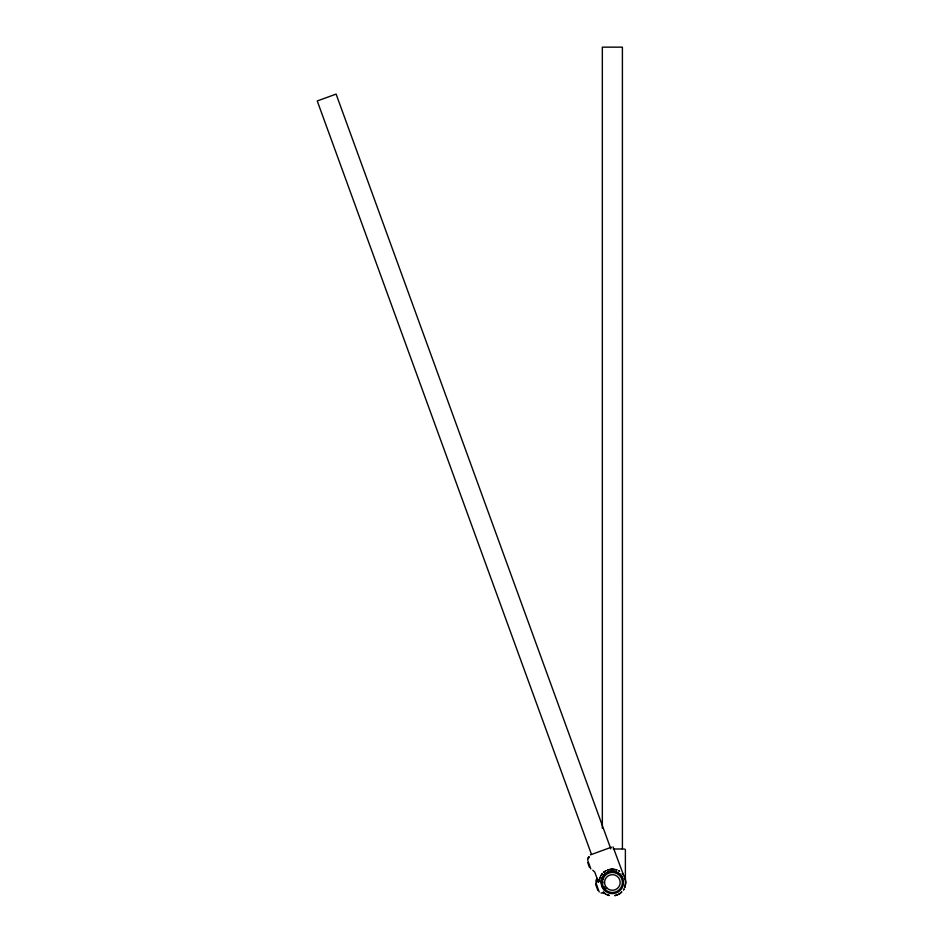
<?xml version="1.0" encoding="UTF-8"?>
<svg xmlns="http://www.w3.org/2000/svg" width="943" height="943" viewBox="0 0 943 943"><rect width="100%" height="100%" fill="white"/><g stroke="black" fill="none" stroke-linecap="round" stroke-linejoin="round"><path stroke-width="1.41" d="M601.221 882.2L601.893 886.279L604.015 889.85M601.221 882.471L602.612 877.073L607.316 872.534A7.921 5.599 -20 0 1 609.873 871.603C615.036 870.33 620.8 873.312 622.71 878.287M599.029 881.387C598.605 883.473 600.043 876.837 598.664 880.774M601.233 882.07C601.328 876.742 605.724 871.957 611.017 871.403A7.921 5.599 0 0 1 613.74 871.403L619.74 874.102L622.651 878.133M601.233 881.917C601.386 877.073 605.088 872.605 610.121 871.544M599.913 877.591C598.888 880.644 599.347 880.491 599.076 880.184M599.064 881.116L600.125 877.084M624.903 887.186C627.284 878.841 623.453 876.059 625.386 878.923L625.386 849.749L624.643 849.006M624.844 887.328L625.751 882.624L624.903 877.744M602.035 878.287L606.514 872.982M588.373 858.425L588.974 856.892L587.725 859.061L588.986 856.904L587.56 859.297M600.538 876.224L601.021 875.387M623.594 889.768L624.089 888.943M623.512 889.897L624.018 889.072M600.797 875.764L601.221 875.069M601.563 874.585L602.153 873.819M601.705 874.385L602.259 873.701M621.06 892.656L621.767 892.007M620.942 892.75L621.661 892.113M603.426 872.511L604.687 871.509M603.508 872.452L605.866 870.778M620.294 893.257L618.667 894.282M620.176 893.339L618.537 894.353M605.382 871.061L606.184 870.601M617.806 894.707L615.048 895.579M617.665 894.766L614.895 895.614M590.448 854.841L611.406 847.215M600.986 892.95L604.333 893.162M607.61 869.965L611.983 869.092L617.052 869.929L612.325 869.081L607.917 869.847M609.862 871.603L615.296 871.709L620.659 874.998L614.624 871.544M613.256 849.006L623.523 849.006M609.308 895.496L606.585 894.53M609.154 895.461L607.327 894.86M592.758 870.236L594.75 872.063L598.475 882.306M618.655 870.648L619.634 871.226L618.797 870.731M605.724 894.082L603.39 892.384M605.595 894.011L603.202 892.208M613.033 846.861L623.382 874.691M603.284 892.29L604.015 892.915M622.321 873.513L623.264 874.691L622.356 873.548M622.686 873.937L623.358 874.821M622.828 874.102L623.311 874.762M623.7 875.34L624.16 876.13M623.606 875.187L624.089 876M624.584 877.002L625.457 879.642M610.816 848.841L336.109 94.1L317.249 100.96L591.45 854.334M602.459 881.328L603.037 882.907M604.498 886.903L604.946 888.129M605.182 888.801L605.512 889.685M587.784 860.558L590.837 868.939M596.176 883.615L599.229 891.995M587.737 862.586L589.493 867.43M596.117 885.642L597.886 890.487M622.415 848.877L622.404 47.15L602.329 47.15L602.341 828.355M603.449 878.004L603.449 879.312M596.766 878.004L596.766 882.365M596.766 886.279L596.766 886.927M596.011 879.89L596.011 885.041M594.55 871.662L594.55 871.662M605.194 889.473A10.043 10.043 0 0 0 622.038 885.182A10.043 10.043 0 0 0 609.897 872.746A10.043 10.043 0 0 0 605.194 889.473M606.785 887.917A7.803 7.803 0 0 0 619.893 884.581A7.803 7.803 0 0 0 610.451 874.904A7.803 7.803 0 0 0 606.785 887.917M605.441 891.206A11.151 11.151 0 0 0 623.406 884.098A11.151 11.151 0 0 0 608.27 872.098A11.151 11.151 0 0 0 605.441 891.206"/></g></svg>
